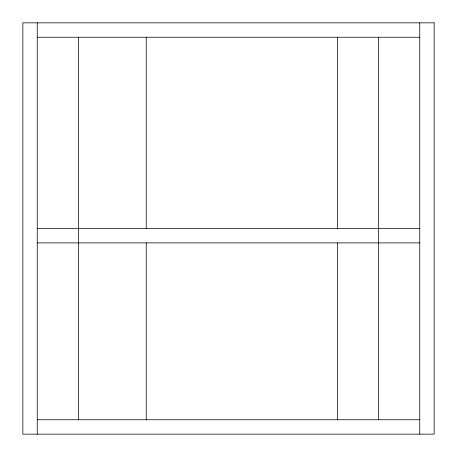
<?xml version="1.0" encoding="UTF-8"?>
<svg xmlns="http://www.w3.org/2000/svg" width="457" height="457" viewBox="0 0 457 457"><rect width="100%" height="100%" fill="white"/><g stroke="black" fill="none" stroke-linecap="round" stroke-linejoin="round"><path stroke-width="0.69" d="M37.246 37.246L419.755 37.246M37.246 228.5L419.755 228.5M37.246 242.895L419.755 242.895M37.246 419.755L419.755 419.755M419.755 22.85L419.755 434.15M378.625 37.246L378.625 419.755M337.495 37.246L337.495 228.5M337.495 242.776L337.495 419.755M146.24 37.131L146.24 228.5M146.24 242.781L146.24 419.869M78.376 37.246L78.376 419.755M37.246 22.85L37.246 434.15M434.15 22.85L22.85 22.85L22.85 434.15L434.15 434.15L434.15 22.85"/></g></svg>
